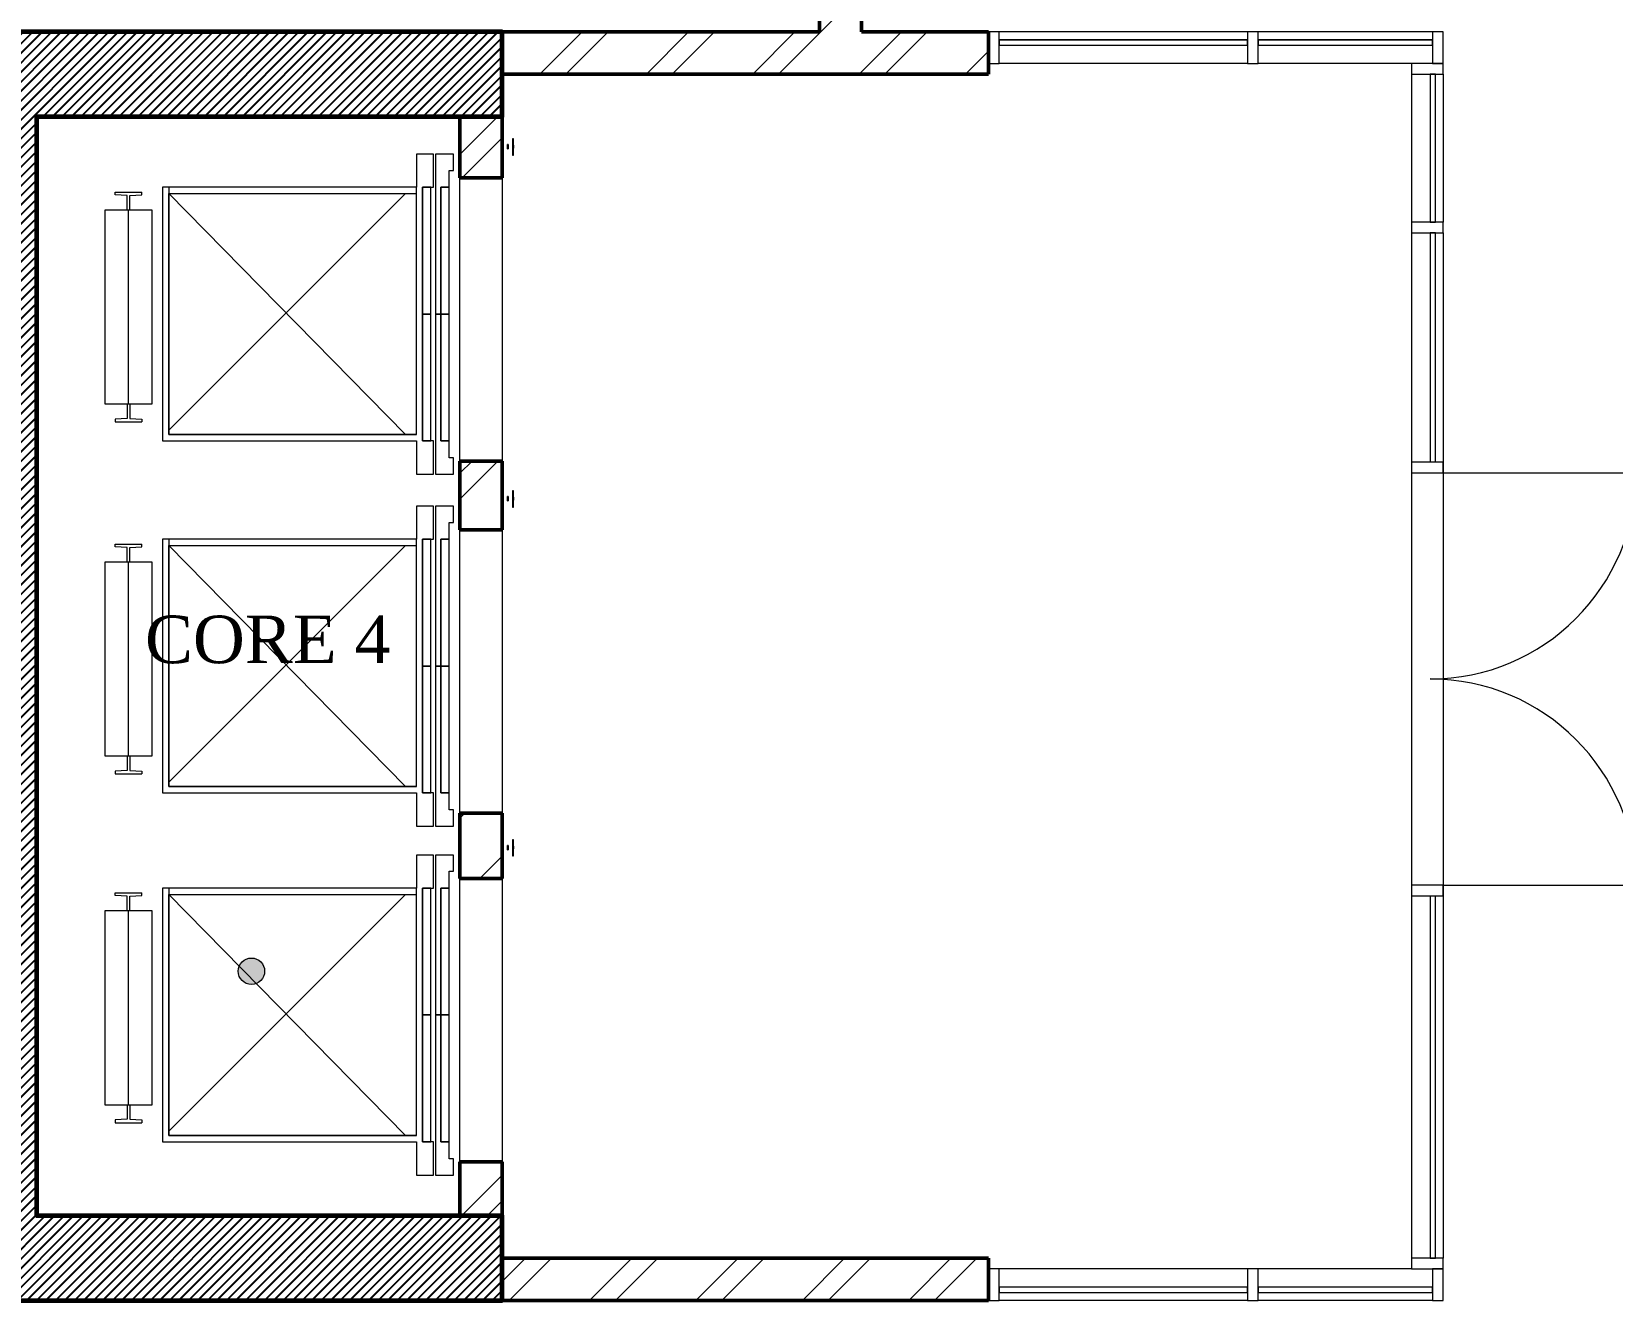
# Model space of a CAD drawing. Header units: millimetres. Extents: x -967280 to 3852, y 2833 to 1955156.
# Drawn here: x -929671 to -922196, y 437616 to 443618 of the extents above; entities that cross this region are included whole.
import ezdxf
from ezdxf.enums import TextEntityAlignment as Align

# ---------------------------------------------------------------- set-up
doc = ezdxf.new("R2010")
doc.units = ezdxf.units.MM
doc.header["$LTSCALE"] = 1000
doc.linetypes.add('HRZN_Line-Ptrn-Sold', pattern=[9144001.0, 9144000.0, -1])
for name, color, linetype, lineweight in [('A-COLS', 8, 'HRZN_Line-Ptrn-Sold', 18), ('A-DIM', 7, 'Continuous', 13), ('A-DOOR', 5, 'Continuous', 13), ('A-ELEV', 1, 'HRZN_Line-Ptrn-Sold', 13), ('A-EQPM', 3, 'Continuous', 25), ('A-TEXT21', 3, 'Continuous', 13), ('A-TONE', 40, 'HRZN_Line-Ptrn-Sold', 35), ('A-WALL', 8, 'HRZN_Line-Ptrn-Sold', 50), ('A-WIN', 4, 'Continuous', 13), ('S - column', 6, 'Continuous', 60)]:
    doc.layers.add(name, color=color, linetype=linetype, lineweight=lineweight)
doc.layers.add('ARCH', color=8, linetype='Continuous')
doc.layers.add('S - col hach', color=1, linetype='Continuous')
doc.styles.add('ASD', font='times.ttf')
pattern_1 = [(45, (6650, -35800), (-251.4472, 251.4472), []), (45, (6650, -35419), (-251.4472, 251.4472), [])]

# ---------------------------------------------------------------- blocks, each defined once
blk = doc.blocks.new('Glazed Panel - Glazed Panel-3825331-BASEMENT 03 FLOOR FFL')
at = {"layer": 'A-WIN', "lineweight": 18}
for p, q in [((-587.5, 38.1), (587.5, 38.1)), ((587.5, 38.1), (-587.5, 38.1)), ((-587.5, 38.1), (-587.5, 12.7)), ((-587.5, 12.7), (587.5, 12.7)), ((587.5, 12.7), (587.5, 38.1))]:
    blk.add_line(p, q, dxfattribs=at)
blk = doc.blocks.new('Rectangular Mullion - DAE_Mlon-rect-Gnrc-3622807-BASEMENT 03 FLOOR FFL')
at = {"layer": 'A-ELEV', "linetype": 'Continuous'}
for p, q in [((36275, 16300), (35100, 16300)), ((36275, 16150), (35100, 16150))]:
    blk.add_line(p, q, dxfattribs=at)
blk = doc.blocks.new('Rectangular Mullion - DAE_Mlon-rect-Gnrc-3919813-BASEMENT 03 FLOOR FFL')
at = {"layer": 'A-ELEV', "linetype": 'Continuous'}
for p, q in [((37150, 16300), (36325, 16300)), ((37050, 16150), (36325, 16150))]:
    blk.add_line(p, q, dxfattribs=at)
blk = doc.blocks.new('Rectangular Mullion - DAE_Mlon-rect-Gnrc-3825332-BASEMENT 03 FLOOR FFL')
at = {"layer": 'A-WIN', "lineweight": 18}
for p, q in [((-50, 75), (0, 75)), ((-50, -75), (-50, 75)), ((0, 75), (0, -75)), ((0, -75), (-50, -75))]:
    blk.add_line(p, q, dxfattribs=at)
blk = doc.blocks.new('Rectangular Mullion - DAE_Mlon-rect-Gnrc-3825333-BASEMENT 03 FLOOR FFL')
at = {"layer": 'A-WIN', "lineweight": 18}
for p, q in [((0, 75), (-50, 75)), ((-50, 75), (-50, -75)), ((0, -75), (0, 75)), ((-50, -75), (0, -75))]:
    blk.add_line(p, q, dxfattribs=at)
blk = doc.blocks.new('Rectangular Mullion - DAE_Mlon-rect-Gnrc-3825330-BASEMENT 03 FLOOR FFL')
at = {"layer": 'A-WIN', "lineweight": 18}
for p, q in [((-25, 75), (25, 75)), ((-25, -75), (-25, 75)), ((25, 75), (25, -75)), ((25, -75), (-25, -75))]:
    blk.add_line(p, q, dxfattribs=at)
blk = doc.blocks.new('Glazed Panel - Glazed Panel-3919760-BASEMENT 03 FLOOR FFL')
at = {"layer": 'A-WIN', "lineweight": 18}
for p, q in [((350, -12.7), (-350, -12.7)), ((-350, -12.7), (-350, -38.1)), ((-350, -38.1), (350, -38.1)), ((-350, -38.1), (350, -38.1)), ((350, -38.1), (350, -12.7))]:
    blk.add_line(p, q, dxfattribs=at)
blk = doc.blocks.new('Rectangular Mullion - DAE_Mlon-rect-Gnrc-3919817-BASEMENT 03 FLOOR FFL')
at = {"layer": 'A-ELEV', "linetype": 'Continuous'}
for p, q in [((37050, 11850), (37050, 10500)), ((37200, 11850), (37200, 10500))]:
    blk.add_line(p, q, dxfattribs=at)
blk = doc.blocks.new('Rectangular Mullion - DAE_Mlon-rect-Gnrc-3825282-BASEMENT 03 FLOOR FFL')
at = {"layer": 'A-ELEV', "linetype": 'Continuous'}
for p, q in [((37050, 15350), (37050, 13900)), ((37200, 15350), (37200, 13900))]:
    blk.add_line(p, q, dxfattribs=at)
blk = doc.blocks.new('Rectangular Mullion - DAE_Mlon-rect-Gnrc-3919758-BASEMENT 03 FLOOR FFL')
at = {"layer": 'A-ELEV', "linetype": 'Continuous'}
for p, q in [((37050, 16100), (37050, 15400)), ((37200, 16100), (37200, 15400))]:
    blk.add_line(p, q, dxfattribs=at)
blk = doc.blocks.new('Rectangular Mullion - DAE_Mlon-rect-Gnrc-3825138-BASEMENT 03 FLOOR FFL')
at = {"layer": 'A-WIN', "lineweight": 18}
for p, q in [((-50, 75), (0, 75)), ((-50, -75), (-50, 75)), ((0, 75), (0, -75)), ((0, -75), (-50, -75))]:
    blk.add_line(p, q, dxfattribs=at)
blk = doc.blocks.new('Rectangular Mullion - DAE_Mlon-rect-Gnrc-3825130-BASEMENT 03 FLOOR FFL')
at = {"layer": 'A-WIN', "lineweight": 18}
for p, q in [((-25, 75), (25, 75)), ((-25, -75), (-25, 75)), ((25, 75), (25, -75)), ((25, -75), (-25, -75))]:
    blk.add_line(p, q, dxfattribs=at)
blk = doc.blocks.new('Glazed Panel - Glazed Panel-3825335-BASEMENT 03 FLOOR FFL')
at = {"layer": 'A-WIN', "lineweight": 18}
for p, q in [((587.5, -12.7), (-587.5, -12.7)), ((-587.5, -12.7), (-587.5, -38.1)), ((-587.5, -38.1), (587.5, -38.1)), ((-587.5, -38.1), (587.5, -38.1)), ((587.5, -38.1), (587.5, -12.7))]:
    blk.add_line(p, q, dxfattribs=at)
blk = doc.blocks.new('Rectangular Mullion - DAE_Mlon-rect-Gnrc-3622844-BASEMENT 03 FLOOR FFL')
at = {"layer": 'A-ELEV', "linetype": 'Continuous'}
for p, q in [((36275, 10450), (35100, 10450)), ((36275, 10300), (35100, 10300))]:
    blk.add_line(p, q, dxfattribs=at)
blk = doc.blocks.new('Rectangular Mullion - DAE_Mlon-rect-Gnrc-3919825-BASEMENT 03 FLOOR FFL')
at = {"layer": 'A-ELEV', "linetype": 'Continuous'}
for p, q in [((37050, 10450), (36325, 10450)), ((37150, 10300), (36325, 10300))]:
    blk.add_line(p, q, dxfattribs=at)
blk = doc.blocks.new('Rectangular Mullion - DAE_Mlon-rect-Gnrc-3825336-BASEMENT 03 FLOOR FFL')
at = {"layer": 'A-WIN', "lineweight": 18}
for p, q in [((-50, 75), (0, 75)), ((-50, -75), (-50, 75)), ((0, 75), (0, -75)), ((0, -75), (-50, -75))]:
    blk.add_line(p, q, dxfattribs=at)
blk = doc.blocks.new('Rectangular Mullion - DAE_Mlon-rect-Gnrc-3825337-BASEMENT 03 FLOOR FFL')
at = {"layer": 'A-WIN', "lineweight": 18}
for p, q in [((0, 75), (-50, 75)), ((-50, 75), (-50, -75)), ((0, -75), (0, 75)), ((-50, -75), (0, -75))]:
    blk.add_line(p, q, dxfattribs=at)
blk = doc.blocks.new('Rectangular Mullion - DAE_Mlon-rect-Gnrc-3825334-BASEMENT 03 FLOOR FFL')
at = {"layer": 'A-WIN', "lineweight": 18}
for p, q in [((-25, 75), (25, 75)), ((-25, -75), (-25, 75)), ((25, 75), (25, -75)), ((25, -75), (-25, -75))]:
    blk.add_line(p, q, dxfattribs=at)
blk = doc.blocks.new('Door-Curtain-Wall-Double-Storefront - Door-Curtain-Wall-Double-Storefront-3825308-BASEMENT 03 FLOOR FFL')
at = {"layer": 'A-DOOR', "lineweight": 18}
for p, q in [((-975, -75), (-975, -987.7)), ((975, -75), (975, -987.7))]:
    blk.add_line(p, q, dxfattribs=at)
at = {"layer": 'A-DOOR'}
for centre, start, end in [((-975, -12.7), 270, 0), ((975, -12.7), 180, 270)]:
    blk.add_arc(centre, 975, start, end, dxfattribs=at)
blk = doc.blocks.new('Glazed Panel - Glazed Panel-3919814-BASEMENT 03 FLOOR FFL')
at = {"layer": 'A-WIN', "lineweight": 18}
for p, q in [((-412.5, 38.1), (412.5, 38.1)), ((412.5, 38.1), (-412.5, 38.1)), ((-412.5, 38.1), (-412.5, 12.7)), ((-412.5, 12.7), (412.5, 12.7)), ((412.5, 12.7), (412.5, 38.1))]:
    blk.add_line(p, q, dxfattribs=at)
blk = doc.blocks.new('Glazed Panel - Glazed Panel-3919826-BASEMENT 03 FLOOR FFL')
at = {"layer": 'A-WIN', "lineweight": 18}
for p, q in [((412.5, -12.7), (-412.5, -12.7)), ((-412.5, -12.7), (-412.5, -38.1)), ((-412.5, -38.1), (412.5, -38.1)), ((-412.5, -38.1), (412.5, -38.1)), ((412.5, -38.1), (412.5, -12.7))]:
    blk.add_line(p, q, dxfattribs=at)
blk = doc.blocks.new('Rectangular Mullion - DAE_Mlon-rect-Gnrc-3825144-BASEMENT 03 FLOOR FFL')
at = {"layer": 'A-WIN', "lineweight": 18}
for p, q in [((0, 75), (-50, 75)), ((-50, 75), (-50, -75)), ((0, -75), (0, 75)), ((-50, -75), (0, -75))]:
    blk.add_line(p, q, dxfattribs=at)
blk = doc.blocks.new('A$Ca5ad4f3b')
at = {"layer": 'S - col hach'}
h = blk.add_hatch(dxfattribs=at)
h.set_pattern_fill('ANSI31', color=256, scale=10)
h.set_pattern_definition([(45, (-223648.726, -1233952.032), (-22.4506403, 22.4506403), [])])
h.paths.add_polyline_path([(30700, -10300), (30700, -16300), (33300, -16300), (33300, -15900), (31100, -15900), (31100, -10700), (33300, -10700), (33300, -10300)])
at = {"layer": 'S - column'}
blk.add_lwpolyline([(30700, -10300), (30700, -16300), (33300, -16300), (33300, -15900), (31100, -15900), (31100, -10700), (33300, -10700), (33300, -10300), (30700, -10300)], dxfattribs=at)
at = {"ltscale": 6, "style": 'ASD'}
blk.add_text('CORE 4', height=225, dxfattribs=at).set_placement((32191.9, -13173.3), align=Align.MIDDLE_CENTER)
blk = doc.blocks.new('A$Ce698b90d')
at = {"layer": 'A-COLS'}
h = blk.add_hatch(dxfattribs=at)
h.set_pattern_fill('ANSI31', color=4, scale=20, angle=180)
h.set_pattern_definition([(225, (-217548.73, -1233776.03), (44.9012806, -44.9012806), [])])
h.paths.add_polyline_path([(36800, -19500), (36800, -25500), (39400, -25500), (39400, -25100), (37200, -25100), (37200, -19900), (39400, -19900), (39400, -19500)])
at = {"layer": 'A-TEXT21'}
h = blk.add_hatch(color=4, dxfattribs=at)
edge = h.paths.add_edge_path()
edge.add_arc((38214.4, -23943), 62.5, 0, 360)
at = {"layer": 'A-TONE', "linetype": 'Continuous', "lineweight": 13}
h = blk.add_hatch(dxfattribs=at)
h.set_pattern_fill('FP_2', color=4, style=0, pattern_type=2)
h.set_pattern_definition(pattern_1)
h.paths.add_polyline_path([(41100, -19500), (41100, -15700), (40900, -15700), (40900, -19500)])
h = blk.add_hatch(dxfattribs=at)
h.set_pattern_fill('FP_2', color=4, style=0, pattern_type=2)
h.set_pattern_definition(pattern_1)
h.paths.add_polyline_path([(41700, -19700), (41700, -19500), (39400, -19500), (39400, -19700), (40132.2, -19700)])
h = blk.add_hatch(dxfattribs=at)
h.set_pattern_fill('FP_2', color=4, style=0, pattern_type=2)
h.set_pattern_definition(pattern_1)
h.paths.add_polyline_path([(39198.3, -25100), (39398.3, -25100), (39400, -24845.2), (39200, -24845.2), (39200, -24959.1)])
h.paths.add_polyline_path([(39200, -23505.2), (39400, -23505.2), (39400, -23195.2), (39200, -23195.2)])
h.paths.add_polyline_path([(39200, -21855.2), (39400, -21855.2), (39400, -21530.2), (39200, -21530.2)])
h.paths.add_polyline_path([(39400, -20190.2), (39398.3, -19900), (39198.3, -19900), (39200, -20190.2)])
h = blk.add_hatch(dxfattribs=at)
h.set_pattern_fill('FP_2', color=4, style=0, pattern_type=2)
h.set_pattern_definition(pattern_1)
h.paths.add_polyline_path([(39400, -25500), (41700, -25500), (41700, -25300), (39400, -25300)])
at = {"layer": 'A-COLS', "color": 4}
blk.add_lwpolyline([(36800, -19500), (36800, -25500), (39400, -25500), (39400, -25100), (37200, -25100), (37200, -19900), (39400, -19900), (39400, -19500), (36800, -19500)], dxfattribs=at)
at = {"layer": 'A-ELEV', "color": 4}
for p, q in [((39200, -21530.2), (39200, -20190.2)), ((39400, -20190.2), (39400, -21530.2)), ((39200, -23195.2), (39200, -21855.2)), ((39400, -21855.2), (39400, -23195.2)), ((39200, -24845.2), (39200, -23505.2)), ((39400, -23505.2), (39400, -24845.2))]:
    blk.add_line(p, q, dxfattribs=at)
at = {"layer": 'A-ELEV', "color": 4, "linetype": 'Continuous'}
for p, q in [((43700, -21849.7), (43700, -22925)), ((43850, -21849.7), (43850, -22925)), ((43700, -22925), (43700, -23959.7)), ((43850, -22925), (43850, -23953.7))]:
    blk.add_line(p, q, dxfattribs=at)
at = {"layer": 'A-EQPM', "color": 4, "lineweight": 13}
for p, q in [((39450, -20084.4), (39450, -20004.4)), ((39450, -20004.4), (39452.1, -20004.4)), ((39452.1, -20004.4), (39452.1, -20084.4)), ((39074.7, -20078.5), (38994.7, -20078.5)), ((38994.7, -20078.5), (38994.7, -20235)), ((39074.7, -20235), (39074.7, -20078.5)), ((39169.7, -20078.5), (39084.7, -20078.5)), ((39084.7, -20078.5), (39084.7, -20835)), ((39169.7, -20155), (39169.7, -20078.5)), ((39427.1, -20033.2), (39425, -20033.2)), ((39425, -20053.2), (39425, -20033.2)), ((39425, -20033.2), (39425, -20040.6)), ((39427.1, -20033.2), (39425, -20033.2)), ((39425, -20053.2), (39425, -20033.2)), ((39425, -20033.2), (39425, -20040.6)), ((39425, -20045.8), (39425, -20053.2)), ((39425, -20045.8), (39425, -20053.2)), ((39425, -20053.2), (39427.1, -20053.2)), ((39425, -20053.2), (39427.1, -20053.2)), ((39428.1, -20033.2), (39426.3, -20033.2)), ((39426.3, -20053.2), (39426.3, -20033.2)), ((39426.3, -20033.2), (39426.3, -20053.2)), ((39426.3, -20053.2), (39428.1, -20053.2)), ((39427.1, -20040.6), (39427.1, -20033.2)), ((39427.1, -20033.2), (39427.1, -20053.2)), ((39427.1, -20040.6), (39427.1, -20033.2)), ((39427.1, -20033.2), (39427.1, -20053.2)), ((39427.1, -20053.2), (39427.1, -20045.8)), ((39427.1, -20053.2), (39427.1, -20045.8)), ((39428.1, -20053.2), (39428.1, -20033.2)), ((39428.1, -20033.2), (39428.1, -20053.2)), ((39452.1, -20084.4), (39450, -20084.4)), ((39453.1, -20036.4), (39453.1, -20043)), ((39453.1, -20043), (39453.1, -20049.7)), ((39149.7, -20235), (39149.7, -20155)), ((39149.7, -20155), (39169.7, -20155)), ((38994.7, -20235), (37793.3, -20235)), ((37793.3, -20235), (37793.3, -21435)), ((37823.3, -20235), (37823.3, -21405)), ((38994.7, -20235), (37823.3, -20235)), ((38994.7, -21405), (38994.7, -20235)), ((39063.3, -20235), (39023.3, -20235)), ((39023.3, -20235), (39023.3, -20835)), ((39023.3, -21435), (39023.3, -20235)), ((39023.3, -20235), (39074.7, -20235)), ((39063.3, -20835), (39063.3, -20235)), ((39149.7, -20235), (39109.7, -20235)), ((39109.7, -20235), (39109.7, -20835)), ((39109.7, -20835), (39109.7, -20235)), ((39109.7, -20235), (39149.7, -20235)), ((39149.7, -20835), (39149.7, -20235)), ((37569.8, -20257.4), (37696.8, -20257.4)), ((37569.8, -20270.4), (37569.8, -20257.4)), ((37627.2, -20273.3), (37569.8, -20270.4)), ((37627.2, -20340.9), (37627.2, -20273.3)), ((37639.6, -20273.4), (37696.8, -20270.4)), ((37639.6, -20340.9), (37639.6, -20273.4)), ((37696.8, -20270.4), (37696.8, -20257.4)), ((37823.3, -21384.3), (38942.6, -20265)), ((37823.3, -20265), (38942.6, -21405)), ((37823.3, -21405), (37823.3, -20265)), ((37823.3, -20265), (38993.3, -20265)), ((38993.3, -20265), (38993.3, -21405)), ((37523.4, -20340.9), (37743.4, -20340.9)), ((37523.4, -21260.9), (37523.4, -20340.9)), ((37633.4, -21260.9), (37633.4, -20340.9)), ((37743.4, -20340.9), (37743.4, -21260.9)), ((39023.3, -20835), (39063.3, -20835)), ((39063.3, -20835), (39023.3, -20835)), ((39023.3, -20835), (39023.3, -21435)), ((39063.3, -21435), (39063.3, -20835)), ((39084.7, -20835), (39109.7, -20835)), ((39084.7, -20835), (39084.7, -21592.2)), ((39109.7, -20835), (39084.7, -20835)), ((39109.7, -20835), (39149.7, -20835)), ((39149.7, -20835), (39109.7, -20835)), ((39109.7, -20835), (39109.7, -21435)), ((39109.7, -21435), (39109.7, -20835)), ((39149.7, -21435), (39149.7, -20835)), ((37743.4, -21260.9), (37523.4, -21260.9)), ((37627.2, -21260.9), (37627.2, -21328.5)), ((37639.6, -21260.9), (37639.6, -21328.4)), ((37627.2, -21328.5), (37569.8, -21331.4)), ((37569.8, -21331.4), (37569.8, -21344.4)), ((37569.8, -21344.4), (37696.8, -21344.4)), ((37639.6, -21328.4), (37696.8, -21331.4)), ((37696.8, -21331.4), (37696.8, -21344.4)), ((37793.3, -21435), (38994.7, -21435)), ((37823.3, -21405), (38994.7, -21405)), ((38993.3, -21405), (37823.3, -21405)), ((38994.7, -21435), (38994.7, -21592.2)), ((39023.3, -21435), (39063.3, -21435)), ((39074.7, -21435), (39023.3, -21435)), ((39074.7, -21592.2), (39074.7, -21435)), ((39109.7, -21435), (39149.7, -21435)), ((39149.7, -21435), (39109.7, -21435)), ((39149.7, -21515), (39149.7, -21435)), ((39169.7, -21515), (39149.7, -21515)), ((39169.7, -21592.2), (39169.7, -21515)), ((38994.7, -21592.2), (39074.7, -21592.2)), ((39084.7, -21592.2), (39169.7, -21592.2)), ((39450, -21749.4), (39450, -21669.4)), ((39450, -21669.4), (39452.1, -21669.4)), ((39452.1, -21669.4), (39452.1, -21749.4)), ((39074.7, -21743.5), (38994.7, -21743.5)), ((38994.7, -21743.5), (38994.7, -21900)), ((39074.7, -21900), (39074.7, -21743.5)), ((39169.7, -21743.5), (39084.7, -21743.5)), ((39084.7, -21743.5), (39084.7, -22500)), ((39169.7, -21820), (39169.7, -21743.5)), ((39427.1, -21698.2), (39425, -21698.2)), ((39425, -21718.2), (39425, -21698.2)), ((39425, -21698.2), (39425, -21705.6)), ((39427.1, -21698.2), (39425, -21698.2)), ((39425, -21718.2), (39425, -21698.2)), ((39425, -21698.2), (39425, -21705.6)), ((39425, -21710.8), (39425, -21718.2)), ((39425, -21710.8), (39425, -21718.2)), ((39425, -21718.2), (39427.1, -21718.2)), ((39425, -21718.2), (39427.1, -21718.2)), ((39428.1, -21698.2), (39426.3, -21698.2)), ((39426.3, -21718.2), (39426.3, -21698.2)), ((39426.3, -21698.2), (39426.3, -21718.2)), ((39426.3, -21718.2), (39428.1, -21718.2)), ((39427.1, -21705.6), (39427.1, -21698.2)), ((39427.1, -21698.2), (39427.1, -21718.2)), ((39427.1, -21705.6), (39427.1, -21698.2)), ((39427.1, -21698.2), (39427.1, -21718.2)), ((39427.1, -21718.2), (39427.1, -21710.8)), ((39427.1, -21718.2), (39427.1, -21710.8)), ((39428.1, -21718.2), (39428.1, -21698.2)), ((39428.1, -21698.2), (39428.1, -21718.2)), ((39452.1, -21749.4), (39450, -21749.4)), ((39453.1, -21701.4), (39453.1, -21708)), ((39453.1, -21708), (39453.1, -21714.7)), ((39149.7, -21900), (39149.7, -21820)), ((39149.7, -21820), (39169.7, -21820)), ((38994.7, -21900), (37793.3, -21900)), ((37793.3, -21900), (37793.3, -23100)), ((37823.3, -21900), (37823.3, -23070)), ((38994.7, -21900), (37823.3, -21900)), ((38994.7, -23070), (38994.7, -21900)), ((39063.3, -21900), (39023.3, -21900)), ((39023.3, -21900), (39023.3, -22500)), ((39023.3, -23100), (39023.3, -21900)), ((39023.3, -21900), (39074.7, -21900)), ((39063.3, -22500), (39063.3, -21900)), ((39149.7, -21900), (39109.7, -21900)), ((39109.7, -21900), (39109.7, -22500)), ((39109.7, -22500), (39109.7, -21900)), ((39109.7, -21900), (39149.7, -21900)), ((39149.7, -22500), (39149.7, -21900)), ((37569.8, -21922.4), (37696.8, -21922.4)), ((37569.8, -21935.4), (37569.8, -21922.4)), ((37627.2, -21938.3), (37569.8, -21935.4)), ((37627.2, -22005.9), (37627.2, -21938.3)), ((37639.6, -21938.4), (37696.8, -21935.4)), ((37639.6, -22005.9), (37639.6, -21938.4)), ((37696.8, -21935.4), (37696.8, -21922.4)), ((37823.3, -23049.3), (38942.6, -21930)), ((37823.3, -21930), (38942.6, -23070)), ((37823.3, -23070), (37823.3, -21930)), ((37823.3, -21930), (38993.3, -21930)), ((38993.3, -21930), (38993.3, -23070)), ((37523.4, -22005.9), (37743.4, -22005.9)), ((37523.4, -22925.9), (37523.4, -22005.9)), ((37633.4, -22925.9), (37633.4, -22005.9)), ((37743.4, -22005.9), (37743.4, -22925.9)), ((39023.3, -22500), (39063.3, -22500)), ((39063.3, -22500), (39023.3, -22500)), ((39023.3, -22500), (39023.3, -23100)), ((39063.3, -23100), (39063.3, -22500)), ((39084.7, -22500), (39109.7, -22500)), ((39084.7, -22500), (39084.7, -23257.2)), ((39109.7, -22500), (39084.7, -22500)), ((39109.7, -22500), (39149.7, -22500)), ((39149.7, -22500), (39109.7, -22500)), ((39109.7, -22500), (39109.7, -23100)), ((39109.7, -23100), (39109.7, -22500)), ((39149.7, -23100), (39149.7, -22500)), ((37743.4, -22925.9), (37523.4, -22925.9)), ((37627.2, -22925.9), (37627.2, -22993.5)), ((37639.6, -22925.9), (37639.6, -22993.4)), ((37627.2, -22993.5), (37569.8, -22996.4)), ((37569.8, -22996.4), (37569.8, -23009.4)), ((37569.8, -23009.4), (37696.8, -23009.4)), ((37639.6, -22993.4), (37696.8, -22996.4)), ((37696.8, -22996.4), (37696.8, -23009.4)), ((37823.3, -23070), (38994.7, -23070)), ((38993.3, -23070), (37823.3, -23070)), ((37793.3, -23100), (38994.7, -23100)), ((38994.7, -23100), (38994.7, -23257.2)), ((39023.3, -23100), (39063.3, -23100)), ((39074.7, -23100), (39023.3, -23100)), ((39074.7, -23257.2), (39074.7, -23100)), ((39109.7, -23100), (39149.7, -23100)), ((39149.7, -23100), (39109.7, -23100)), ((39149.7, -23180), (39149.7, -23100)), ((39169.7, -23180), (39149.7, -23180)), ((39169.7, -23257.2), (39169.7, -23180)), ((38994.7, -23257.2), (39074.7, -23257.2)), ((39084.7, -23257.2), (39169.7, -23257.2)), ((39450, -23399.4), (39450, -23319.4)), ((39450, -23319.4), (39452.1, -23319.4)), ((39452.1, -23319.4), (39452.1, -23399.4)), ((39074.7, -23393.5), (38994.7, -23393.5)), ((38994.7, -23393.5), (38994.7, -23550)), ((39074.7, -23550), (39074.7, -23393.5)), ((39169.7, -23393.5), (39084.7, -23393.5)), ((39084.7, -23393.5), (39084.7, -24150)), ((39169.7, -23470), (39169.7, -23393.5)), ((39427.1, -23348.2), (39425, -23348.2)), ((39425, -23368.2), (39425, -23348.2)), ((39425, -23348.2), (39425, -23355.6)), ((39427.1, -23348.2), (39425, -23348.2)), ((39425, -23368.2), (39425, -23348.2)), ((39425, -23348.2), (39425, -23355.6)), ((39425, -23360.8), (39425, -23368.2)), ((39425, -23360.8), (39425, -23368.2)), ((39425, -23368.2), (39427.1, -23368.2)), ((39425, -23368.2), (39427.1, -23368.2)), ((39428.1, -23348.2), (39426.3, -23348.2)), ((39426.3, -23368.2), (39426.3, -23348.2)), ((39426.3, -23348.2), (39426.3, -23368.2)), ((39426.3, -23368.2), (39428.1, -23368.2)), ((39427.1, -23355.6), (39427.1, -23348.2)), ((39427.1, -23348.2), (39427.1, -23368.2)), ((39427.1, -23355.6), (39427.1, -23348.2)), ((39427.1, -23348.2), (39427.1, -23368.2)), ((39427.1, -23368.2), (39427.1, -23360.8)), ((39427.1, -23368.2), (39427.1, -23360.8)), ((39428.1, -23368.2), (39428.1, -23348.2)), ((39428.1, -23348.2), (39428.1, -23368.2)), ((39453.1, -23351.4), (39453.1, -23358)), ((39453.1, -23358), (39453.1, -23364.7)), ((39149.7, -23550), (39149.7, -23470)), ((39149.7, -23470), (39169.7, -23470)), ((39452.1, -23399.4), (39450, -23399.4)), ((37569.8, -23572.4), (37696.8, -23572.4)), ((37569.8, -23585.4), (37569.8, -23572.4)), ((37627.2, -23588.3), (37569.8, -23585.4)), ((37627.2, -23655.9), (37627.2, -23588.3)), ((37639.6, -23588.4), (37696.8, -23585.4)), ((37639.6, -23655.9), (37639.6, -23588.4)), ((37696.8, -23585.4), (37696.8, -23572.4)), ((38994.7, -23550), (37793.3, -23550)), ((37793.3, -23550), (37793.3, -24750)), ((37823.3, -23550), (37823.3, -24720)), ((38994.7, -23550), (37823.3, -23550)), ((37823.3, -24699.3), (38942.6, -23580)), ((37823.3, -23580), (38942.6, -24720)), ((37823.3, -24720), (37823.3, -23580)), ((37823.3, -23580), (38993.3, -23580)), ((38993.3, -23580), (38993.3, -24720)), ((38994.7, -24720), (38994.7, -23550)), ((39063.3, -23550), (39023.3, -23550)), ((39023.3, -23550), (39023.3, -24150)), ((39023.3, -24750), (39023.3, -23550)), ((39023.3, -23550), (39074.7, -23550)), ((39063.3, -24150), (39063.3, -23550)), ((39149.7, -23550), (39109.7, -23550)), ((39109.7, -23550), (39109.7, -24150)), ((39109.7, -24150), (39109.7, -23550)), ((39109.7, -23550), (39149.7, -23550)), ((39149.7, -24150), (39149.7, -23550)), ((37523.4, -23655.9), (37743.4, -23655.9)), ((37523.4, -24575.9), (37523.4, -23655.9)), ((37633.4, -24575.9), (37633.4, -23655.9)), ((37743.4, -23655.9), (37743.4, -24575.9)), ((39023.3, -24150), (39063.3, -24150)), ((39063.3, -24150), (39023.3, -24150)), ((39023.3, -24150), (39023.3, -24750)), ((39063.3, -24750), (39063.3, -24150)), ((39084.7, -24150), (39109.7, -24150)), ((39084.7, -24150), (39084.7, -24907.2)), ((39109.7, -24150), (39084.7, -24150)), ((39109.7, -24150), (39149.7, -24150)), ((39149.7, -24150), (39109.7, -24150)), ((39109.7, -24150), (39109.7, -24750)), ((39109.7, -24750), (39109.7, -24150)), ((39149.7, -24750), (39149.7, -24150)), ((37743.4, -24575.9), (37523.4, -24575.9)), ((37627.2, -24575.9), (37627.2, -24643.5)), ((37639.6, -24575.9), (37639.6, -24643.4)), ((37627.2, -24643.5), (37569.8, -24646.4)), ((37569.8, -24646.4), (37569.8, -24659.4)), ((37569.8, -24659.4), (37696.8, -24659.4)), ((37639.6, -24643.4), (37696.8, -24646.4)), ((37696.8, -24646.4), (37696.8, -24659.4)), ((37823.3, -24720), (38994.7, -24720)), ((38993.3, -24720), (37823.3, -24720)), ((37793.3, -24750), (38994.7, -24750)), ((38994.7, -24750), (38994.7, -24907.2)), ((39023.3, -24750), (39063.3, -24750)), ((39074.7, -24750), (39023.3, -24750)), ((39074.7, -24907.2), (39074.7, -24750)), ((39109.7, -24750), (39149.7, -24750)), ((39149.7, -24750), (39109.7, -24750)), ((39149.7, -24830), (39149.7, -24750)), ((39169.7, -24830), (39149.7, -24830)), ((39169.7, -24907.2), (39169.7, -24830)), ((38994.7, -24907.2), (39074.7, -24907.2)), ((39084.7, -24907.2), (39169.7, -24907.2))]:
    blk.add_line(p, q, dxfattribs=at)
at = {"layer": 'A-TEXT21', "color": 4}
blk.add_circle((38214.4, -23943), 62.5, dxfattribs=at)
at = {"layer": 'A-WALL', "color": 4}
for p, q in [((40903.3, -16300), (40900, -19500)), ((41100, -19500), (41100, -16300)), ((40900, -19500), (29400, -19500)), ((41700, -19500), (41100, -19500)), ((41700, -19700), (41700, -19500)), ((39400, -20190.2), (39400, -19700)), ((39400, -19700), (41700, -19700)), ((37200, -25100), (37200, -19900)), ((37200, -19900), (39200, -19900)), ((39200, -20190.2), (39200, -19900)), ((39200, -20190.2), (39400, -20190.2)), ((39400, -21530.2), (39200, -21530.2)), ((39200, -21530.2), (39200, -21855.2)), ((39400, -21855.2), (39400, -21530.2)), ((39200, -21855.2), (39400, -21855.2)), ((39400, -23195.2), (39200, -23195.2)), ((39200, -23195.2), (39200, -23505.2)), ((39400, -23505.2), (39400, -23195.2)), ((39200, -23505.2), (39400, -23505.2)), ((39200, -25100), (39200, -24845.2)), ((39400, -24845.2), (39200, -24845.2)), ((39400, -25300), (39400, -24845.2)), ((39200, -25100), (37200, -25100)), ((41700, -25300), (39400, -25300)), ((41700, -25500), (41700, -25300)), ((37200, -25500), (41700, -25500))]:
    blk.add_line(p, q, dxfattribs=at)
at = {"layer": 'A-WIN', "color": 4, "lineweight": 18}
for p, q in [((43813.1, -20450), (43787.7, -20450)), ((43787.7, -20450), (43787.7, -21535.7)), ((43813.1, -21535.7), (43813.1, -20450)), ((43813.1, -21535.7), (43813.1, -20450)), ((43787.7, -23585.7), (43787.7, -25300)), ((43813.1, -25300), (43813.1, -23585.7)), ((43813.1, -25300), (43813.1, -23950)), ((43787.7, -25300), (43813.1, -25300))]:
    blk.add_line(p, q, dxfattribs=at)
at = {"layer": 'A-DIM', "color": 4}
blk.add_blockref('A$Ca5ad4f3b', (6100, -9200), dxfattribs=at)
at = {"layer": 'A-DOOR', "color": 4, "rotation": 89.9999999999999}
blk.add_blockref('Door-Curtain-Wall-Double-Storefront - Door-Curtain-Wall-Double-Storefront-3825308-BASEMENT 03 FLOOR FFL', (43775, -22560.7), dxfattribs=at)
at = {"layer": 'A-ELEV', "color": 4, "linetype": 'Continuous'}
for name, p, rotation in [('Rectangular Mullion - DAE_Mlon-rect-Gnrc-3825333-BASEMENT 03 FLOOR FFL', (41700, -19575), 180), ('Rectangular Mullion - DAE_Mlon-rect-Gnrc-3825144-BASEMENT 03 FLOOR FFL', (43775, -25350), 269.9999999999999), ('Rectangular Mullion - DAE_Mlon-rect-Gnrc-3825337-BASEMENT 03 FLOOR FFL', (41700, -25425), 180)]:
    blk.add_blockref(name, p, dxfattribs=dict(at, rotation=rotation))
for name in ['Rectangular Mullion - DAE_Mlon-rect-Gnrc-3622807-BASEMENT 03 FLOOR FFL', 'Rectangular Mullion - DAE_Mlon-rect-Gnrc-3919813-BASEMENT 03 FLOOR FFL', 'Rectangular Mullion - DAE_Mlon-rect-Gnrc-3919758-BASEMENT 03 FLOOR FFL', 'Rectangular Mullion - DAE_Mlon-rect-Gnrc-3825282-BASEMENT 03 FLOOR FFL', 'Rectangular Mullion - DAE_Mlon-rect-Gnrc-3919817-BASEMENT 03 FLOOR FFL', 'Rectangular Mullion - DAE_Mlon-rect-Gnrc-3622844-BASEMENT 03 FLOOR FFL', 'Rectangular Mullion - DAE_Mlon-rect-Gnrc-3919825-BASEMENT 03 FLOOR FFL']:
    blk.add_blockref(name, (6650, -35800), dxfattribs=at)
at = {"layer": 'A-ELEV', "color": 4, "linetype": 'Continuous', "extrusion": (0, 0, -1)}
for name, p, rotation in [('Rectangular Mullion - DAE_Mlon-rect-Gnrc-3825330-BASEMENT 03 FLOOR FFL', (-42950, -19575), 180), ('Rectangular Mullion - DAE_Mlon-rect-Gnrc-3825332-BASEMENT 03 FLOOR FFL', (-43850, -19575), 180), ('Rectangular Mullion - DAE_Mlon-rect-Gnrc-3825138-BASEMENT 03 FLOOR FFL', (-43775, -19650), 90.0000000000001), ('Rectangular Mullion - DAE_Mlon-rect-Gnrc-3825130-BASEMENT 03 FLOOR FFL', (-43775, -20425), 90.0000000000001), ('Rectangular Mullion - DAE_Mlon-rect-Gnrc-3825130-BASEMENT 03 FLOOR FFL', (-43775, -21560.7), 90.0000000000001), ('Rectangular Mullion - DAE_Mlon-rect-Gnrc-3825130-BASEMENT 03 FLOOR FFL', (-43775, -23560.7), 90.0000000000001), ('Rectangular Mullion - DAE_Mlon-rect-Gnrc-3825334-BASEMENT 03 FLOOR FFL', (-42950, -25425), 180), ('Rectangular Mullion - DAE_Mlon-rect-Gnrc-3825336-BASEMENT 03 FLOOR FFL', (-43850, -25425), 180)]:
    blk.add_blockref(name, p, dxfattribs=dict(at, rotation=rotation))
at = {"layer": 'A-WIN', "color": 4}
for name, p in [('Glazed Panel - Glazed Panel-3825331-BASEMENT 03 FLOOR FFL', (42337.5, -19575)), ('Glazed Panel - Glazed Panel-3919814-BASEMENT 03 FLOOR FFL', (43387.5, -19575)), ('Glazed Panel - Glazed Panel-3825335-BASEMENT 03 FLOOR FFL', (42337.5, -25425)), ('Glazed Panel - Glazed Panel-3919826-BASEMENT 03 FLOOR FFL', (43387.5, -25425))]:
    blk.add_blockref(name, p, dxfattribs=at)
at = {"layer": 'A-WIN', "color": 4, "rotation": 89.9999999999999}
blk.add_blockref('Glazed Panel - Glazed Panel-3919760-BASEMENT 03 FLOOR FFL', (43775, -20050), dxfattribs=at)

msp = doc.modelspace()

# ---------------------------------------------------------------- block references
at = {"layer": 'ARCH', "lineweight": 106, "ltscale": 30}
msp.add_blockref('A$Ce698b90d', (-966846.1, 463116.2), dxfattribs=at)

doc.saveas('drawing.dxf')
